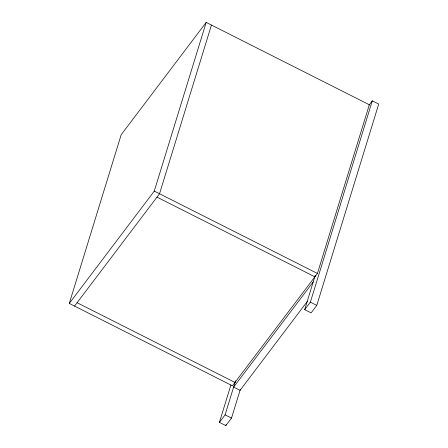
<?xml version="1.0" encoding="UTF-8"?>
<svg xmlns="http://www.w3.org/2000/svg" width="448" height="448" viewBox="0 0 448 448"><rect width="100%" height="100%" fill="white"/><g stroke="black" fill="none" stroke-linecap="round" stroke-linejoin="round"><path stroke-width="0.67" d="M69.283 303.436L121.178 134.736L206.181 22.4L369.326 104.759L317.425 273.459L232.422 385.795L69.283 303.436L154.28 191.1L206.181 22.4M211.434 25.054L159.533 193.754L74.536 306.09M240.346 389.351L231.498 418.113L225.831 425.6L219.414 422.358L230.933 384.899M235.34 381.237L234.976 382.43L77.084 302.719M219.414 422.358L225.081 414.87L235.575 380.755M225.831 425.6L226.246 424.262M369.062 105.106L372.299 100.828L378.717 104.07L316.781 305.396L311.114 312.889L304.696 309.646L315.067 275.923M315.286 275.498L314.877 276.83L156.985 197.12M304.696 309.646L310.363 302.159L372.299 100.828M313.236 281.876L233.621 387.1L240.044 390.342L307.44 301.263M154.28 191.1L317.425 273.459M310.363 302.159L316.781 305.396M225.081 414.87L231.498 418.113"/></g></svg>
